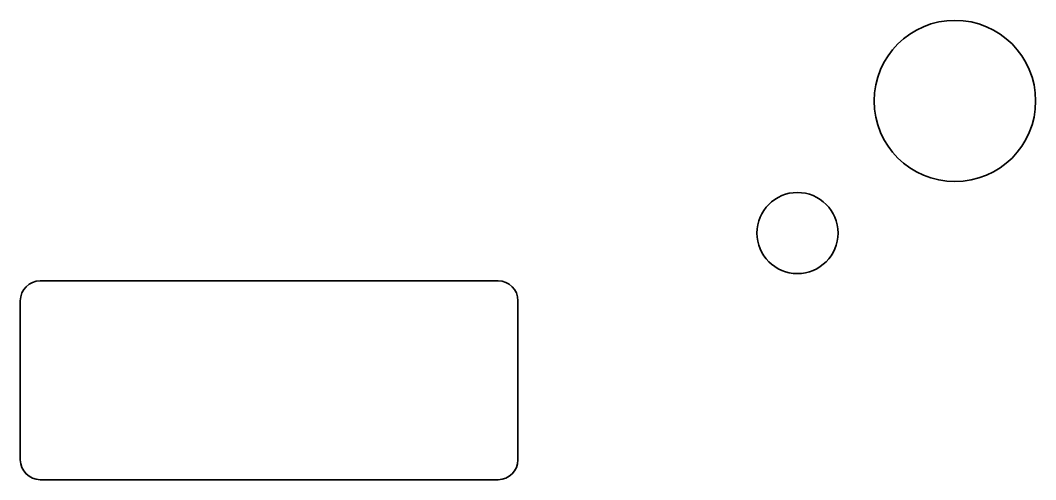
# Model space of a CAD drawing. Header units: millimetres. Extents: x 0 to 102, y 0 to 46.
import ezdxf

# ---------------------------------------------------------------- set-up
doc = ezdxf.new("R2010")
doc.units = ezdxf.units.MM
doc.layers.add('粗实线层', color=7, linetype='Continuous', lineweight=35)

msp = doc.modelspace()

# ---------------------------------------------------------------- linework, layer by layer
at = {"layer": '粗实线层'}
for p, q in [((48, 20), (2, 20)), ((0, 18), (0, 2)), ((50, 2), (50, 18)), ((2, 0), (48, 0))]:
    msp.add_line(p, q, dxfattribs=at)
for centre, radius in [((93.9, 38.09), 8.11), ((78.08, 24.81), 4.08)]:
    msp.add_circle(centre, radius, dxfattribs=at)
for centre, start, end in [((2, 18), 90, 180), ((48, 18), 0, 90), ((2, 2), 180, 270), ((48, 2), 270, 0)]:
    msp.add_arc(centre, 2, start, end, dxfattribs=at)

doc.saveas('drawing.dxf')
